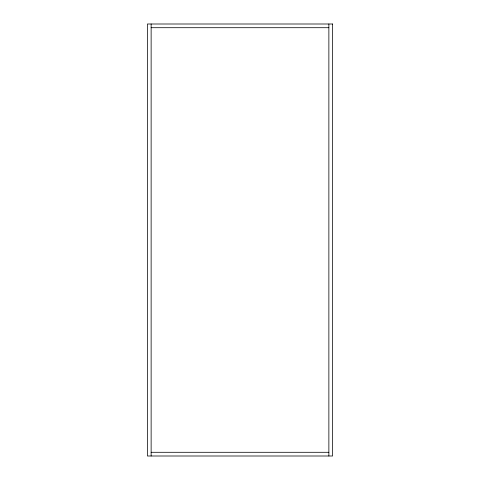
<?xml version="1.0" encoding="UTF-8"?>
<svg xmlns="http://www.w3.org/2000/svg" width="480" height="480" viewBox="0 0 480 480"><rect width="100%" height="100%" fill="white"/><g stroke="black" fill="none" stroke-linecap="round" stroke-linejoin="round"><path stroke-width="0.72" d="M151.134 27.702L328.866 27.702M151.134 452.298L328.866 452.298M328.866 24L328.866 456M151.134 24L151.134 456M332.574 24L147.426 24L147.426 456L332.574 456L332.574 24"/></g></svg>
